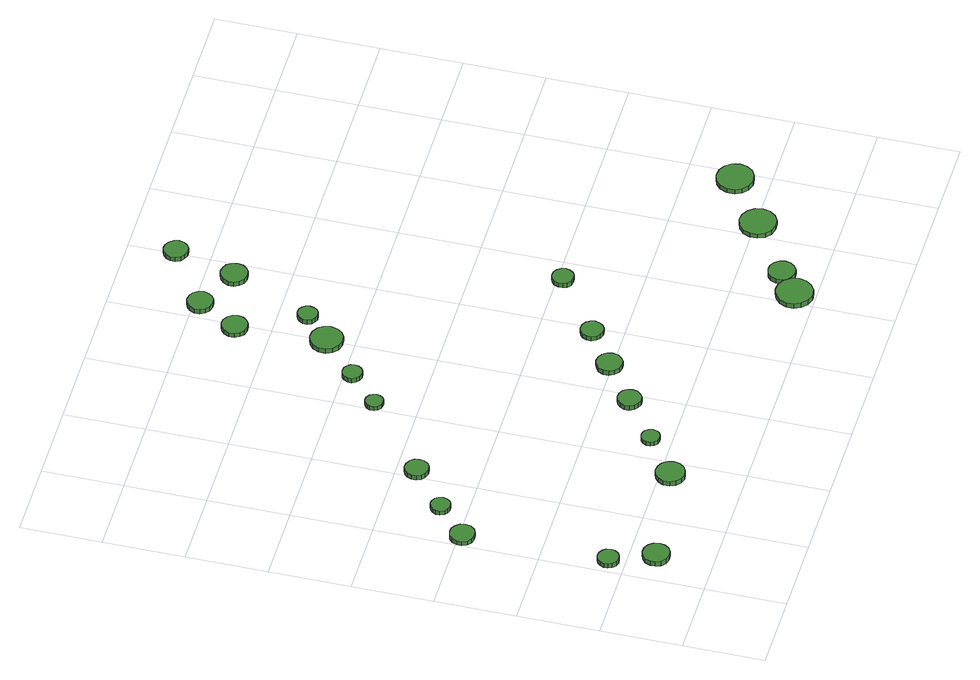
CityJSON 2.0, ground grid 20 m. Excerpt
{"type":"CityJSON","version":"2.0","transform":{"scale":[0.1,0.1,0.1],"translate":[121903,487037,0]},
"CityObjects":{
"tree1":{"type":"SolitaryVegetationObject","attributes":{"function":"something"},"geometry":[{"type":"MultiSurface","lod":"1","boundaries":[[[0,1,2,3,4,5,6,7,8,9,10,11,12,13,14]],[[15,16,17,18,19,20,21,22,23,24,25,26,27,28,29]],[[0,29,28,1]],[[1,28,27,2]],[[2,27,26,3]],[[3,26,25,4]],[[4,25,24,5]],[[5,24,23,6]],[[6,23,22,7]],[[7,22,21,8]],[[8,21,20,9]],[[9,20,19,10]],[[10,19,18,11]],[[11,18,17,12]],[[12,17,16,13]],[[13,16,15,14]],[[14,15,29,0]]]}]},
"tree2":{"type":"SolitaryVegetationObject","attributes":{"function":"something"},"geometry":[{"type":"MultiSurface","lod":"1","boundaries":[[[30,31,32,33,34,35,36,37,38,39,40,41,42,43,44]],[[45,46,47,48,49,50,51,52,53,54,55,56,57,58,59]],[[30,59,58,31]],[[31,58,57,32]],[[32,57,56,33]],[[33,56,55,34]],[[34,55,54,35]],[[35,54,53,36]],[[36,53,52,37]],[[37,52,51,38]],[[38,51,50,39]],[[39,50,49,40]],[[40,49,48,41]],[[41,48,47,42]],[[42,47,46,43]],[[43,46,45,44]],[[44,45,59,30]]]}]},
"tree3":{"type":"SolitaryVegetationObject","attributes":{"function":"something"},"geometry":[{"type":"MultiSurface","lod":"1","boundaries":[[[60,61,62,63,64,65,66,67,68,69,70,71,72,73,74]],[[75,76,77,78,79,80,81,82,83,84,85,86,87,88,89]],[[60,89,88,61]],[[61,88,87,62]],[[62,87,86,63]],[[63,86,85,64]],[[64,85,84,65]],[[65,84,83,66]],[[66,83,82,67]],[[67,82,81,68]],[[68,81,80,69]],[[69,80,79,70]],[[70,79,78,71]],[[71,78,77,72]],[[72,77,76,73]],[[73,76,75,74]],[[74,75,89,60]]]}]},
"tree4":{"type":"SolitaryVegetationObject","attributes":{"function":"something"},"geometry":[{"type":"MultiSurface","lod":"1","boundaries":[[[90,91,92,93,94,95,96,97,98,99,100,101,102,103,104]],[[105,106,107,108,109,110,111,112,113,114,115,116,117,118,119]],[[90,119,118,91]],[[91,118,117,92]],[[92,117,116,93]],[[93,116,115,94]],[[94,115,114,95]],[[95,114,113,96]],[[96,113,112,97]],[[97,112,111,98]],[[98,111,110,99]],[[99,110,109,100]],[[100,109,108,101]],[[101,108,107,102]],[[102,107,106,103]],[[103,106,105,104]],[[104,105,119,90]]]}]},
"tree5":{"type":"SolitaryVegetationObject","attributes":{"function":"something"},"geometry":[{"type":"MultiSurface","lod":"1","boundaries":[[[120,121,122,123,124,125,126,127,128,129,130,131,132,133,134]],[[135,136,137,138,139,140,141,142,143,144,145,146,147,148,149]],[[120,149,148,121]],[[121,148,147,122]],[[122,147,146,123]],[[123,146,145,124]],[[124,145,144,125]],[[125,144,143,126]],[[126,143,142,127]],[[127,142,141,128]],[[128,141,140,129]],[[129,140,139,130]],[[130,139,138,131]],[[131,138,137,132]],[[132,137,136,133]],[[133,136,135,134]],[[134,135,149,120]]]}]},
"tree6":{"type":"SolitaryVegetationObject","attributes":{"function":"something"},"geometry":[{"type":"MultiSurface","lod":"1","boundaries":[[[150,151,152,153,154,155,156,157,158,159,160,161,162,163,164]],[[165,166,167,168,169,170,171,172,173,174,175,176,177,178,179]],[[150,179,178,151]],[[151,178,177,152]],[[152,177,176,153]],[[153,176,175,154]],[[154,175,174,155]],[[155,174,173,156]],[[156,173,172,157]],[[157,172,171,158]],[[158,171,170,159]],[[159,170,169,160]],[[160,169,168,161]],[[161,168,167,162]],[[162,167,166,163]],[[163,166,165,164]],[[164,165,179,150]]]}]},
"tree7":{"type":"SolitaryVegetationObject","attributes":{"function":"something"},"geometry":[{"type":"MultiSurface","lod":"1","boundaries":[[[180,181,182,183,184,185,186,187,188,189,190,191,192,193,194]],[[195,196,197,198,199,200,201,202,203,204,205,206,207,208,209]],[[180,209,208,181]],[[181,208,207,182]],[[182,207,206,183]],[[183,206,205,184]],[[184,205,204,185]],[[185,204,203,186]],[[186,203,202,187]],[[187,202,201,188]],[[188,201,200,189]],[[189,200,199,190]],[[190,199,198,191]],[[191,198,197,192]],[[192,197,196,193]],[[193,196,195,194]],[[194,195,209,180]]]}]},
"tree8":{"type":"SolitaryVegetationObject","attributes":{"function":"something"},"geometry":[{"type":"MultiSurface","lod":"1","boundaries":[[[210,211,212,213,214,215,216,217,218,219,220,221,222,223,224]],[[225,226,227,228,229,230,231,232,233,234,235,236,237,238,239]],[[210,239,238,211]],[[211,238,237,212]],[[212,237,236,213]],[[213,236,235,214]],[[214,235,234,215]],[[215,234,233,216]],[[216,233,232,217]],[[217,232,231,218]],[[218,231,230,219]],[[219,230,229,220]],[[220,229,228,221]],[[221,228,227,222]],[[222,227,226,223]],[[223,226,225,224]],[[224,225,239,210]]]}]},
"tree9":{"type":"SolitaryVegetationObject","attributes":{"function":"something"},"geometry":[{"type":"MultiSurface","lod":"1","boundaries":[[[240,241,242,243,244,245,246,247,248,249,250,251,252,253,254]],[[255,256,257,258,259,260,261,262,263,264,265,266,267,268,269]],[[240,269,268,241]],[[241,268,267,242]],[[242,267,266,243]],[[243,266,265,244]],[[244,265,264,245]],[[245,264,263,246]],[[246,263,262,247]],[[247,262,261,248]],[[248,261,260,249]],[[249,260,259,250]],[[250,259,258,251]],[[251,258,257,252]],[[252,257,256,253]],[[253,256,255,254]],[[254,255,269,240]]]}]},
"tree10":{"type":"SolitaryVegetationObject","attributes":{"function":"something"},"geometry":[{"type":"MultiSurface","lod":"1","boundaries":[[[270,271,272,273,274,275,276,277,278,279,280,281,282,283,284]],[[285,286,287,288,289,290,291,292,293,294,295,296,297,298,299]],[[270,299,298,271]],[[271,298,297,272]],[[272,297,296,273]],[[273,296,295,274]],[[274,295,294,275]],[[275,294,293,276]],[[276,293,292,277]],[[277,292,291,278]],[[278,291,290,279]],[[279,290,289,280]],[[280,289,288,281]],[[281,288,287,282]],[[282,287,286,283]],[[283,286,285,284]],[[284,285,299,270]]]}]},
"tree11":{"type":"SolitaryVegetationObject","attributes":{"function":"something"},"geometry":[{"type":"MultiSurface","lod":"1","boundaries":[[[300,301,302,303,304,305,306,307,308,309,310,311,312,313,314]],[[315,316,317,318,319,320,321,322,323,324,325,326,327,328,329]],[[300,329,328,301]],[[301,328,327,302]],[[302,327,326,303]],[[303,326,325,304]],[[304,325,324,305]],[[305,324,323,306]],[[306,323,322,307]],[[307,322,321,308]],[[308,321,320,309]],[[309,320,319,310]],[[310,319,318,311]],[[311,318,317,312]],[[312,317,316,313]],[[313,316,315,314]],[[314,315,329,300]]]}]},
"tree12":{"type":"SolitaryVegetationObject","attributes":{"function":"something"},"geometry":[{"type":"MultiSurface","lod":"1","boundaries":[[[330,331,332,333,334,335,336,337,338,339,340,341,342,343,344]],[[345,346,347,348,349,350,351,352,353,354,355,356,357,358,359]],[[330,359,358,331]],[[331,358,357,332]],[[332,357,356,333]],[[333,356,355,334]],[[334,355,354,335]],[[335,354,353,336]],[[336,353,352,337]],[[337,352,351,338]],[[338,351,350,339]],[[339,350,349,340]],[[340,349,348,341]],[[341,348,347,342]],[[342,347,346,343]],[[343,346,345,344]],[[344,345,359,330]]]}]},
"tree13":{"type":"SolitaryVegetationObject","attributes":{"function":"something"},"geometry":[{"type":"MultiSurface","lod":"1","boundaries":[[[360,361,362,363,364,365,366,367,368,369,370,371,372,373,374]],[[375,376,377,378,379,380,381,382,383,384,385,386,387,388,389]],[[360,389,388,361]],[[361,388,387,362]],[[362,387,386,363]],[[363,386,385,364]],[[364,385,384,365]],[[365,384,383,366]],[[366,383,382,367]],[[367,382,381,368]],[[368,381,380,369]],[[369,380,379,370]],[[370,379,378,371]],[[371,378,377,372]],[[372,377,376,373]],[[373,376,375,374]],[[374,375,389,360]]]}]},
"tree14":{"type":"SolitaryVegetationObject","attributes":{"function":"something"},"geometry":[{"type":"MultiSurface","lod":"1","boundaries":[[[390,391,392,393,394,395,396,397,398,399,400,401,402,403,404]],[[405,406,407,408,409,410,411,412,413,414,415,416,417,418,419]],[[390,419,418,391]],[[391,418,417,392]],[[392,417,416,393]],[[393,416,415,394]],[[394,415,414,395]],[[395,414,413,396]],[[396,413,412,397]],[[397,412,411,398]],[[398,411,410,399]],[[399,410,409,400]],[[400,409,408,401]],[[401,408,407,402]],[[402,407,406,403]],[[403,406,405,404]],[[404,405,419,390]]]}]},
"tree15":{"type":"SolitaryVegetationObject","attributes":{"function":"something"},"geometry":[{"type":"MultiSurface","lod":"1","boundaries":[[[420,421,422,423,424,425,426,427,428,429,430,431,432,433,434]],[[435,436,437,438,439,440,441,442,443,444,445,446,447,448,449]],[[420,449,448,421]],[[421,448,447,422]],[[422,447,446,423]],[[423,446,445,424]],[[424,445,444,425]],[[425,444,443,426]],[[426,443,442,427]],[[427,442,441,428]],[[428,441,440,429]],[[429,440,439,430]],[[430,439,438,431]],[[431,438,437,432]],[[432,437,436,433]],[[433,436,435,434]],[[434,435,449,420]]]}]},
"tree16":{"type":"SolitaryVegetationObject","attributes":{"function":"something"},"geometry":[{"type":"MultiSurface","lod":"1","boundaries":[[[450,451,452,453,454,455,456,457,458,459,460,461,462,463,464]],[[465,466,467,468,469,470,471,472,473,474,475,476,477,478,479]],[[450,479,478,451]],[[451,478,477,452]],[[452,477,476,453]],[[453,476,475,454]],[[454,475,474,455]],[[455,474,473,456]],[[456,473,472,457]],[[457,472,471,458]],[[458,471,470,459]],[[459,470,469,460]],[[460,469,468,461]],[[461,468,467,462]],[[462,467,466,463]],[[463,466,465,464]],[[464,465,479,450]]]}]},
"tree17":{"type":"SolitaryVegetationObject","attributes":{"function":"something"},"geometry":[{"type":"MultiSurface","lod":"1","boundaries":[[[480,481,482,483,484,485,486,487,488,489,490,491,492,493,494]],[[495,496,497,498,499,500,501,502,503,504,505,506,507,508,509]],[[480,509,508,481]],[[481,508,507,482]],[[482,507,506,483]],[[483,506,505,484]],[[484,505,504,485]],[[485,504,503,486]],[[486,503,502,487]],[[487,502,501,488]],[[488,501,500,489]],[[489,500,499,490]],[[490,499,498,491]],[[491,498,497,492]],[[492,497,496,493]],[[493,496,495,494]],[[494,495,509,480]]]}]},
"tree18":{"type":"SolitaryVegetationObject","attributes":{"function":"something"},"geometry":[{"type":"MultiSurface","lod":"1","boundaries":[[[510,511,512,513,514,515,516,517,518,519,520,521,522,523,524]],[[525,526,527,528,529,530,531,532,533,534,535,536,537,538,539]],[[510,539,538,511]],[[511,538,537,512]],[[512,537,536,513]],[[513,536,535,514]],[[514,535,534,515]],[[515,534,533,516]],[[516,533,532,517]],[[517,532,531,518]],[[518,531,530,519]],[[519,530,529,520]],[[520,529,528,521]],[[521,528,527,522]],[[522,527,526,523]],[[523,526,525,524]],[[524,525,539,510]]]}]},
"tree19":{"type":"SolitaryVegetationObject","attributes":{"function":"something"},"geometry":[{"type":"MultiSurface","lod":"1","boundaries":[[[540,541,542,543,544,545,546,547,548,549,550,551,552,553,554]],[[555,556,557,558,559,560,561,562,563,564,565,566,567,568,569]],[[540,569,568,541]],[[541,568,567,542]],[[542,567,566,543]],[[543,566,565,544]],[[544,565,564,545]],[[545,564,563,546]],[[546,563,562,547]],[[547,562,561,548]],[[548,561,560,549]],[[549,560,559,550]],[[550,559,558,551]],[[551,558,557,552]],[[552,557,556,553]],[[553,556,555,554]],[[554,555,569,540]]]}]},
"tree20":{"type":"SolitaryVegetationObject","attributes":{"function":"something"},"geometry":[{"type":"MultiSurface","lod":"1","boundaries":[[[570,571,572,573,574,575,576,577,578,579,580,581,582,583,584]],[[585,586,587,588,589,590,591,592,593,594,595,596,597,598,599]],[[570,599,598,571]],[[571,598,597,572]],[[572,597,596,573]],[[573,596,595,574]],[[574,595,594,575]],[[575,594,593,576]],[[576,593,592,577]],[[577,592,591,578]],[[578,591,590,579]],[[579,590,589,580]],[[580,589,588,581]],[[581,588,587,582]],[[582,587,586,583]],[[583,586,585,584]],[[584,585,599,570]]]}]},
"tree21":{"type":"SolitaryVegetationObject","attributes":{"function":"something"},"geometry":[{"type":"MultiSurface","lod":"1","boundaries":[[[600,601,602,603,604,605,606,607,608,609,610,611,612,613,614]],[[615,616,617,618,619,620,621,622,623,624,625,626,627,628,629]],[[600,629,628,601]],[[601,628,627,602]],[[602,627,626,603]],[[603,626,625,604]],[[604,625,624,605]],[[605,624,623,606]],[[606,623,622,607]],[[607,622,621,608]],[[608,621,620,609]],[[609,620,619,610]],[[610,619,618,611]],[[611,618,617,612]],[[612,617,616,613]],[[613,616,615,614]],[[614,615,629,600]]]}]},
"tree22":{"type":"SolitaryVegetationObject","attributes":{"function":"something"},"geometry":[{"type":"MultiSurface","lod":"1","boundaries":[[[630,631,632,633,634,635,636,637,638,639,640,641,642,643,644]],[[645,646,647,648,649,650,651,652,653,654,655,656,657,658,659]],[[630,659,658,631]],[[631,658,657,632]],[[632,657,656,633]],[[633,656,655,634]],[[634,655,654,635]],[[635,654,653,636]],[[636,653,652,637]],[[637,652,651,638]],[[638,651,650,639]],[[639,650,649,640]],[[640,649,648,641]],[[641,648,647,642]],[[642,647,646,643]],[[643,646,645,644]],[[644,645,659,630]]]}]},
"tree23":{"type":"SolitaryVegetationObject","attributes":{"function":"something"},"geometry":[{"type":"MultiSurface","lod":"1","boundaries":[[[660,661,662,663,664,665,666,667,668,669,670,671,672,673,674]],[[675,676,677,678,679,680,681,682,683,684,685,686,687,688,689]],[[660,689,688,661]],[[661,688,687,662]],[[662,687,686,663]],[[663,686,685,664]],[[664,685,684,665]],[[665,684,683,666]],[[666,683,682,667]],[[667,682,681,668]],[[668,681,680,669]],[[669,680,679,670]],[[670,679,678,671]],[[671,678,677,672]],[[672,677,676,673]],[[673,676,675,674]],[[674,675,689,660]]]}]}
},
"vertices":[
[59,240,20],[57,251,20],[51,259,20],[41,265,20],[31,266,20],[20,262,20],[13,255,20],[8,245,20],[8,235,20],[13,225,20],[20,218,20],[31,214,20],[41,216,20],[51,221,20],[57,230,20],[57,230,7],[51,221,7],[41,216,7],[31,214,7],[20,218,7],[13,225,7],[8,235,7],[8,245,7],[13,255,7],[20,262,7],[31,266,7],[41,265,7],[51,259,7],[57,251,7],[59,240,7],
[112,136,16],[109,150,16],[101,161,16],[89,168,16],[76,169,16],[63,165,16],[52,156,16],[47,143,16],[47,130,16],[52,117,16],[63,108,16],[76,104,16],[89,105,16],[101,112,16],[109,123,16],[109,123,3],[101,112,3],[89,105,3],[76,104,3],[63,108,3],[52,117,3],[47,130,3],[47,143,3],[52,156,3],[63,165,3],[76,169,3],[89,168,3],[101,161,3],[109,150,3],[112,136,3],
[61,592,15],[59,604,15],[51,614,15],[40,621,15],[28,622,15],[16,618,15],[6,610,15],[1,598,15],[1,585,15],[6,574,15],[16,565,15],[28,562,15],[40,563,15],[51,569,15],[59,579,15],[59,579,3],[51,569,3],[40,563,3],[28,562,3],[16,565,3],[6,574,3],[1,585,3],[1,598,3],[6,610,3],[16,618,3],[28,622,3],[40,621,3],[51,614,3],[59,604,3],[61,592,3],
[137,666,15],[135,676,15],[129,684,15],[121,689,15],[111,690,15],[101,687,15],[93,680,15],[89,671,15],[89,661,15],[93,651,15],[101,645,15],[111,642,15],[121,643,15],[129,648,15],[135,656,15],[135,656,3],[129,648,3],[121,643,3],[111,642,3],[101,645,3],[93,651,3],[89,661,3],[89,671,3],[93,680,3],[101,687,3],[111,690,3],[121,689,3],[129,684,3],[135,676,3],[137,666,3],
[390,175,17],[387,189,17],[378,201,17],[365,208,17],[351,210,17],[337,205,17],[326,195,17],[320,182,17],[320,167,17],[326,154,17],[337,144,17],[351,139,17],[365,141,17],[378,148,17],[387,160,17],[387,160,4],[378,148,4],[365,141,4],[351,139,4],[337,144,4],[326,154,4],[320,167,4],[320,182,4],[326,195,4],[337,205,4],[351,210,4],[365,208,4],[378,201,4],[387,189,4],[390,175,4],
[246,751,18],[244,762,18],[237,772,18],[226,778,18],[214,780,18],[203,776,18],[194,768,18],[189,757,18],[189,745,18],[194,734,18],[203,726,18],[214,722,18],[226,723,18],[237,729,18],[244,739,18],[244,739,5],[237,729,5],[226,723,5],[214,722,5],[203,726,5],[194,734,5],[189,745,5],[189,757,5],[194,768,5],[203,776,5],[214,780,5],[226,778,5],[237,772,5],[244,762,5],[246,751,5],
[486,251,15],[484,260,15],[479,267,15],[471,272,15],[462,273,15],[453,270,15],[446,264,15],[442,255,15],[442,246,15],[446,237,15],[453,231,15],[462,228,15],[471,229,15],[479,234,15],[484,241,15],[484,241,3],[479,234,3],[471,229,3],[462,228,3],[453,231,3],[446,237,3],[442,246,3],[442,255,3],[446,264,3],[453,270,3],[462,273,3],[471,272,3],[479,267,3],[484,260,3],[486,251,3],
[606,331,15],[604,343,15],[597,353,15],[586,359,15],[574,360,15],[563,356,15],[554,348,15],[549,337,15],[549,325,15],[554,314,15],[563,306,15],[574,302,15],[586,303,15],[597,310,15],[604,319,15],[604,319,2],[597,310,2],[586,303,2],[574,302,2],[563,306,2],[554,314,2],[549,325,2],[549,337,2],[554,348,2],[563,356,2],[574,360,2],[586,359,2],[597,353,2],[604,343,2],[606,331,2],
[438,905,16],[436,914,16],[431,921,16],[423,926,16],[414,927,16],[406,924,16],[399,918,16],[395,910,16],[395,901,16],[399,892,16],[406,886,16],[414,884,16],[423,884,16],[431,889,16],[436,896,16],[436,896,4],[431,889,4],[423,884,4],[414,884,4],[406,886,4],[399,892,4],[395,901,4],[395,910,4],[399,918,4],[406,924,4],[414,927,4],[423,926,4],[431,921,4],[436,914,4],[438,905,4],
[524,980,15],[522,990,15],[516,998,15],[508,1003,15],[498,1004,15],[488,1001,15],[481,994,15],[476,985,15],[476,975,15],[481,966,15],[488,959,15],[498,956,15],[508,957,15],[516,962,15],[522,970,15],[522,970,2],[516,962,2],[508,957,2],[498,956,2],[488,959,2],[481,966,2],[476,975,2],[476,985,2],[481,994,2],[488,1001,2],[498,1004,2],[508,1003,2],[516,998,2],[522,990,2],[524,980,2],
[714,407,16],[712,420,16],[704,431,16],[693,437,16],[680,439,16],[667,434,16],[657,426,16],[652,414,16],[652,401,16],[657,389,16],[667,380,16],[680,376,16],[693,377,16],[704,384,16],[712,394,16],[712,394,3],[704,384,3],[693,377,3],[680,376,3],[667,380,3],[657,389,3],[652,401,3],[652,414,3],[657,426,3],[667,434,3],[680,439,3],[693,437,3],[704,431,3],[712,420,3],[714,407,3],
[637,1068,15],[633,1084,15],[624,1097,15],[610,1105,15],[593,1107,15],[578,1102,15],[565,1091,15],[559,1076,15],[559,1059,15],[565,1044,15],[578,1033,15],[593,1028,15],[610,1030,15],[624,1038,15],[633,1051,15],[633,1051,2],[624,1038,2],[610,1030,2],[593,1028,2],[578,1033,2],[565,1044,2],[559,1059,2],[559,1076,2],[565,1091,2],[578,1102,2],[593,1107,2],[610,1105,2],[624,1097,2],[633,1084,2],[637,1068,2],
[812,475,14],[809,487,14],[803,496,14],[793,502,14],[781,503,14],[770,499,14],[762,492,14],[757,481,14],[757,470,14],[762,459,14],[770,452,14],[781,448,14],[793,449,14],[803,455,14],[809,464,14],[809,464,2],[803,455,2],[793,449,2],[781,448,2],[770,452,2],[762,459,2],[757,470,2],[757,481,2],[762,492,2],[770,499,2],[781,503,2],[793,502,2],[803,496,2],[809,487,2],[812,475,2],
[619,1287,15],[616,1300,15],[608,1310,15],[597,1317,15],[584,1318,15],[571,1314,15],[562,1305,15],[556,1293,15],[556,1280,15],[562,1268,15],[571,1259,15],[584,1255,15],[597,1257,15],[608,1263,15],[616,1274,15],[616,1274,3],[608,1263,3],[597,1257,3],[584,1255,3],[571,1259,3],[562,1268,3],[556,1280,3],[556,1293,3],[562,1305,3],[571,1314,3],[584,1318,3],[597,1317,3],[608,1310,3],[616,1300,3],[619,1287,3],
[692,1132,15],[690,1142,15],[684,1150,15],[676,1155,15],[665,1156,15],[656,1153,15],[648,1146,15],[644,1137,15],[644,1126,15],[648,1117,15],[656,1110,15],[665,1107,15],[676,1108,15],[684,1113,15],[690,1122,15],[690,1122,2],[684,1113,2],[676,1108,2],[665,1107,2],[656,1110,2],[648,1117,2],[644,1126,2],[644,1137,2],[648,1146,2],[656,1153,2],[665,1156,2],[676,1155,2],[684,1150,2],[690,1142,2],[692,1132,2],
[1074,51,14],[1070,69,14],[1059,84,14],[1043,94,14],[1024,96,14],[1007,90,14],[993,77,14],[985,60,14],[985,42,14],[993,25,14],[1007,12,14],[1024,6,14],[1043,8,14],[1059,18,14],[1070,33,14],[1070,33,1],[1059,18,1],[1043,8,1],[1024,6,1],[1007,12,1],[993,25,1],[985,42,1],[985,60,1],[993,77,1],[1007,90,1],[1024,96,1],[1043,94,1],[1059,84,1],[1070,69,1],[1074,51,1],
[675,1384,18],[672,1397,18],[664,1408,18],[653,1414,18],[640,1416,18],[627,1412,18],[618,1403,18],[612,1391,18],[612,1378,18],[618,1366,18],[627,1357,18],[640,1353,18],[653,1354,18],[664,1361,18],[672,1371,18],[672,1371,5],[664,1361,5],[653,1354,5],[640,1353,5],[627,1357,5],[618,1366,5],[612,1378,5],[612,1391,5],[618,1403,5],[627,1412,5],[640,1416,5],[653,1414,5],[664,1408,5],[672,1397,5],[675,1384,5],
[968,587,15],[965,597,15],[959,606,15],[950,612,15],[939,613,15],[928,609,15],[920,602,15],[916,592,15],[916,581,15],[920,571,15],[928,564,15],[939,561,15],[950,562,15],[959,567,15],[965,576,15],[965,576,2],[959,567,2],[950,562,2],[939,561,2],[928,564,2],[920,571,2],[916,581,2],[916,592,2],[920,602,2],[928,609,2],[939,613,2],[950,612,2],[959,606,2],[965,597,2],[968,587,2],
[1123,97,14],[1120,111,14],[1112,122,14],[1100,129,14],[1087,130,14],[1074,126,14],[1063,117,14],[1058,104,14],[1058,90,14],[1063,78,14],[1074,69,14],[1087,65,14],[1100,66,14],[1112,73,14],[1120,84,14],[1120,84,1],[1112,73,1],[1100,66,1],[1087,65,1],[1074,69,1],[1063,78,1],[1058,90,1],[1058,104,1],[1063,117,1],[1074,126,1],[1087,130,1],[1100,129,1],[1112,122,1],[1120,111,1],[1123,97,1],
[787,1331,19],[784,1345,19],[776,1356,19],[765,1362,19],[751,1364,19],[738,1360,19],[728,1351,19],[722,1338,19],[722,1324,19],[728,1312,19],[738,1303,19],[751,1299,19],[765,1300,19],[776,1307,19],[784,1318,19],[784,1318,6],[776,1307,6],[765,1300,6],[751,1299,6],[738,1303,6],[728,1312,6],[722,1324,6],[722,1338,6],[728,1351,6],[738,1360,6],[751,1364,6],[765,1362,6],[776,1356,6],[784,1345,6],[787,1331,6],
[828,1483,19],[825,1495,19],[818,1505,19],[807,1512,19],[795,1513,19],[784,1509,19],[774,1501,19],[769,1490,19],[769,1477,19],[774,1466,19],[784,1458,19],[795,1454,19],[807,1455,19],[818,1461,19],[825,1471,19],[825,1471,7],[818,1461,7],[807,1455,7],[795,1454,7],[784,1458,7],[774,1466,7],[769,1477,7],[769,1490,7],[774,1501,7],[784,1509,7],[795,1513,7],[807,1512,7],[818,1505,7],[825,1495,7],[828,1483,7],
[1281,193,16],[1277,211,16],[1266,226,16],[1250,236,16],[1232,238,16],[1214,232,16],[1200,219,16],[1193,202,16],[1193,184,16],[1200,167,16],[1214,154,16],[1232,149,16],[1250,150,16],[1266,160,16],[1277,175,16],[1277,175,4],[1266,160,4],[1250,150,4],[1232,149,4],[1214,154,4],[1200,167,4],[1193,184,4],[1193,202,4],[1200,219,4],[1214,232,4],[1232,238,4],[1250,236,4],[1266,226,4],[1277,211,4],[1281,193,4],
[1417,283,15],[1413,302,15],[1402,317,15],[1386,326,15],[1367,328,15],[1349,322,15],[1336,310,15],[1328,293,15],[1328,274,15],[1336,257,15],[1349,245,15],[1367,239,15],[1386,241,15],[1402,250,15],[1413,265,15],[1413,265,2],[1402,250,2],[1386,241,2],[1367,239,2],[1349,245,2],[1336,257,2],[1328,274,2],[1328,293,2],[1336,310,2],[1349,322,2],[1367,328,2],[1386,326,2],[1402,317,2],[1413,302,2],[1417,283,2]
]}
